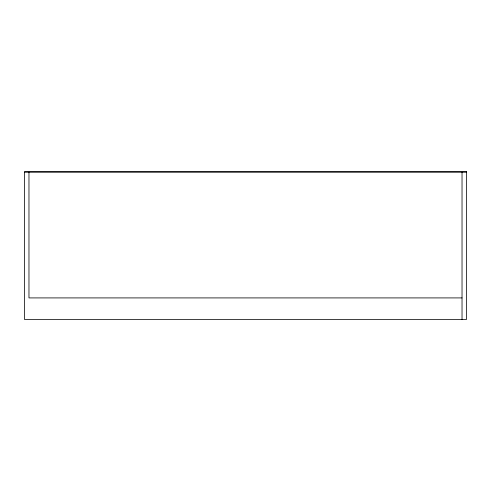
<?xml version="1.0" encoding="UTF-8"?>
<svg xmlns="http://www.w3.org/2000/svg" width="491" height="491" viewBox="0 0 491 491"><rect width="100%" height="100%" fill="white"/><g stroke="black" fill="none" stroke-linecap="round" stroke-linejoin="round"><path stroke-width="0.74" d="M24.55 172.218L466.45 172.218M462.031 297.914L28.969 297.914L28.969 172.218M462.031 172.218L462.031 319.518M466.45 171.482L24.55 171.482L24.55 319.518L466.45 319.518L466.45 171.482"/></g></svg>
